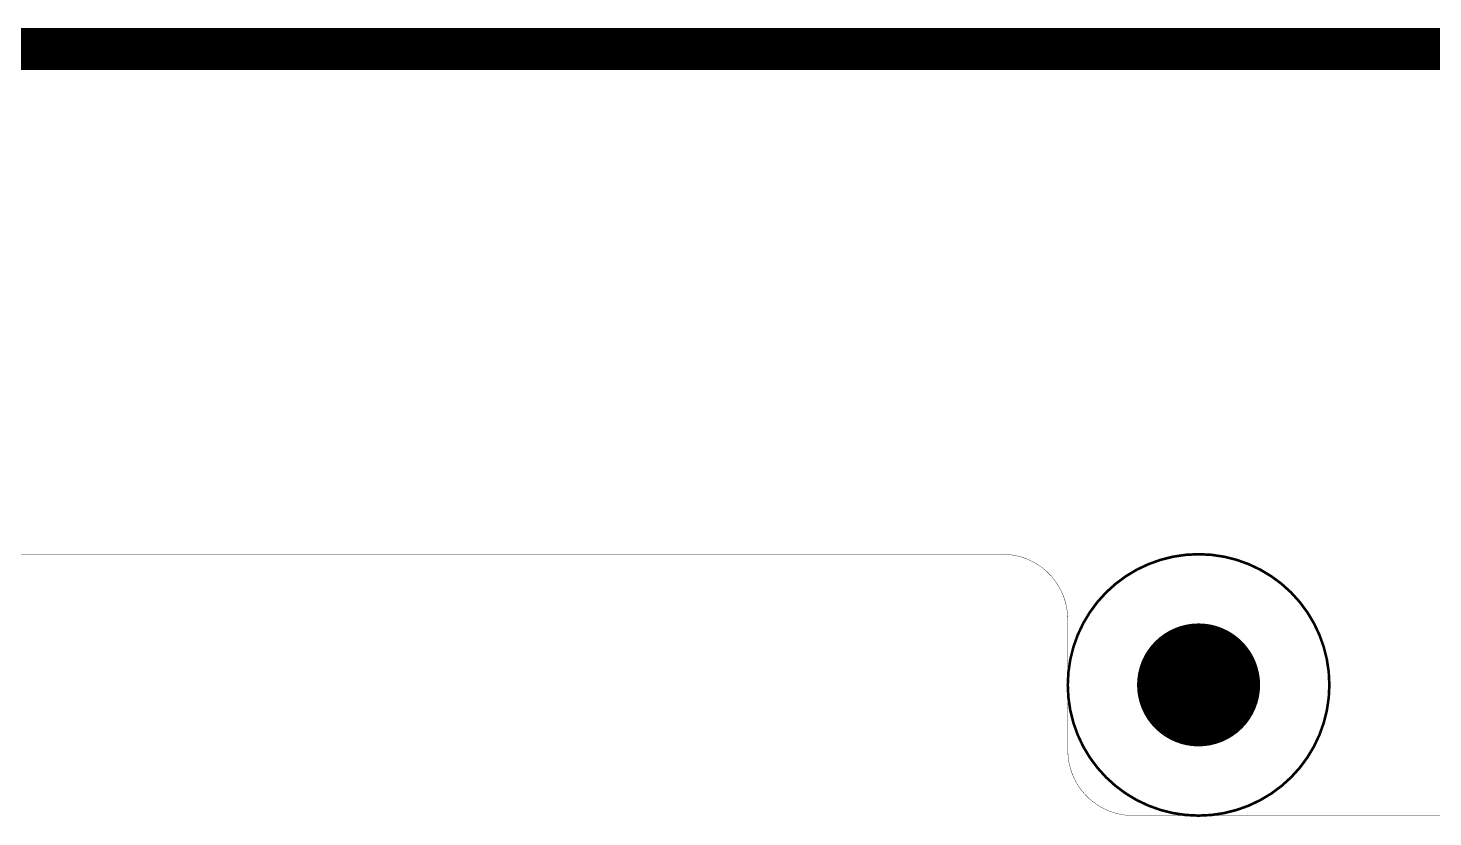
# Model space of a CAD drawing. Header units: millimetres. Extents: x 0 to 273, y 0 to 149.
# Drawn here: x 185.3 to 239, y 0 to 30.1 of the extents above; entities that cross this region are included whole.
import ezdxf

# ---------------------------------------------------------------- set-up
doc = ezdxf.new("R2010")
doc.units = ezdxf.units.MM
for name, color, linetype in [('BottomLayer', 5, 'Continuous'), ('BottomSolder', 6, 'Continuous'), ('Mechanical2', 216, 'Continuous'), ('Mechanical3', 76, 'Continuous'), ('MultiLayer', 9, 'Continuous'), ('PadHoleLayer', 156, 'Continuous'), ('TopLayer', 1, 'Continuous'), ('TopOverlay', 2, 'Continuous'), ('TopSolder', 216, 'Continuous')]:
    doc.layers.add(name, color=color, linetype=linetype)

# ---------------------------------------------------------------- blocks, each defined once
blk = doc.blocks.new('DRILL4_3_1')
at = {"layer": 'BottomLayer', "const_width": 2.25}
blk.add_lwpolyline([(-1.125, 0, 1), (1.125, 0, 1)], format="xyb", close=True, dxfattribs=at)
at = {"layer": 'BottomSolder', "const_width": 2.352}
blk.add_lwpolyline([(-1.176, 0, 1), (1.176, 0, 1)], format="xyb", close=True, dxfattribs=at)
at = {"layer": 'MultiLayer', "const_width": 2.25}
blk.add_lwpolyline([(-1.125, 0, 1), (1.125, 0, 1)], format="xyb", close=True, dxfattribs=at)
at = {"layer": 'PadHoleLayer', "const_width": 2.15}
blk.add_lwpolyline([(-1.075, 0, 1), (1.075, 0, 1)], format="xyb", close=True, dxfattribs=at)
at = {"layer": 'TopLayer', "const_width": 2.25}
blk.add_lwpolyline([(-1.125, 0, 1), (1.125, 0, 1)], format="xyb", close=True, dxfattribs=at)
at = {"layer": 'TopOverlay'}
for points, const_width in [([(5, 0, 1), (-5, 0, 1)], 0.1), ([(-5.025, 0, 1), (-4.975, 0, 1)], 0.05), ([(4.975, 0, 1), (5.025, 0, 1)], 0.05)]:
    blk.add_lwpolyline(points, format="xyb", close=True, dxfattribs=dict(at, const_width=const_width))
at = {"layer": 'TopSolder', "const_width": 2.352}
blk.add_lwpolyline([(-1.176, 0, 1), (1.176, 0, 1)], format="xyb", close=True, dxfattribs=at)

msp = doc.modelspace()

# ---------------------------------------------------------------- linework, layer by layer
at = {"layer": 'Mechanical2', "const_width": 0.0127}
for points in [[(175.002, 9.999), (222.502, 9.999)], [(225.002, 2.499), (225.002, 7.499)], [(227.502, -0.001), (269.976, -0.001)]]:
    msp.add_lwpolyline(points, dxfattribs=at)
at = {"layer": 'Mechanical2'}
for points, const_width in [([(222.499, 9.999, 1), (222.505, 9.999, 1)], 0.00635), ([(222.499, 9.999, 1), (222.505, 9.999, 1)], 0.00635), ([(222.505, 9.999, 1), (222.499, 9.999, 1)], 0.00635), ([(222.497, 9.999, 1), (222.5, 9.999, 1)], 0.00317), ([(222.503, 9.999, 1), (222.506, 9.999, 1)], 0.00317), ([(224.999, 7.499, 1), (225.005, 7.499, 1)], 0.00635), ([(224.999, 7.499, 1), (225.005, 7.499, 1)], 0.00635), ([(232.002, 4.999, 1), (228.002, 4.999, 1)], 0.0127), ([(227.999, 4.999, 1), (228.005, 4.999, 1)], 0.00635), ([(231.999, 4.999, 1), (232.005, 4.999, 1)], 0.00635), ([(224.999, 2.499, 1), (225.005, 2.499, 1)], 0.00635), ([(224.999, 2.499, 1), (225.005, 2.499, 1)], 0.00635), ([(227.499, -0.001, 1), (227.505, -0.001, 1)], 0.00635), ([(227.499, -0.001, 1), (227.505, -0.001, 1)], 0.00635)]:
    msp.add_lwpolyline(points, format="xyb", close=True, dxfattribs=dict(at, const_width=const_width))
at = {"layer": 'Mechanical2', "const_width": 0.0127}
for points in [[(222.502, 9.999, -0.414214), (225.002, 7.499)], [(227.502, -0.001, -0.414214), (225.002, 2.499)]]:
    msp.add_lwpolyline(points, format="xyb", dxfattribs=at)
at = {"layer": 'Mechanical3', "const_width": 0.0127}
for points in [[(175, 10), (222.5, 10)], [(225, 2.5), (225, 7.5)], [(227.5, 0), (270, 0)]]:
    msp.add_lwpolyline(points, dxfattribs=at)
at = {"layer": 'Mechanical3'}
for points, const_width in [([(222.497, 10, 1), (222.503, 10, 1)], 0.00635), ([(222.497, 10, 1), (222.503, 10, 1)], 0.00635), ([(222.503, 10, 1), (222.497, 10, 1)], 0.00635), ([(222.495, 10, 1), (222.498, 10, 1)], 0.00317), ([(222.502, 10, 1), (222.505, 10, 1)], 0.00317), ([(224.997, 7.5, 1), (225.003, 7.5, 1)], 0.00635), ([(224.997, 7.5, 1), (225.003, 7.5, 1)], 0.00635), ([(224.997, 2.5, 1), (225.003, 2.5, 1)], 0.00635), ([(224.997, 2.5, 1), (225.003, 2.5, 1)], 0.00635), ([(227.497, 0, 1), (227.503, 0, 1)], 0.00635), ([(227.497, 0, 1), (227.503, 0, 1)], 0.00635)]:
    msp.add_lwpolyline(points, format="xyb", close=True, dxfattribs=dict(at, const_width=const_width))
at = {"layer": 'Mechanical3', "const_width": 0.0127}
for points in [[(222.5, 10, -0.414214), (225, 7.5)], [(227.5, 0, -0.414214), (225, 2.5)]]:
    msp.add_lwpolyline(points, format="xyb", dxfattribs=at)
at = {"layer": 'TopLayer', "const_width": 1.6}
msp.add_lwpolyline([(142.475, 29.325), (255.05, 29.325)], dxfattribs=at)

# ---------------------------------------------------------------- block references
msp.add_blockref('DRILL4_3_1', (230, 5))

doc.saveas('drawing.dxf')
